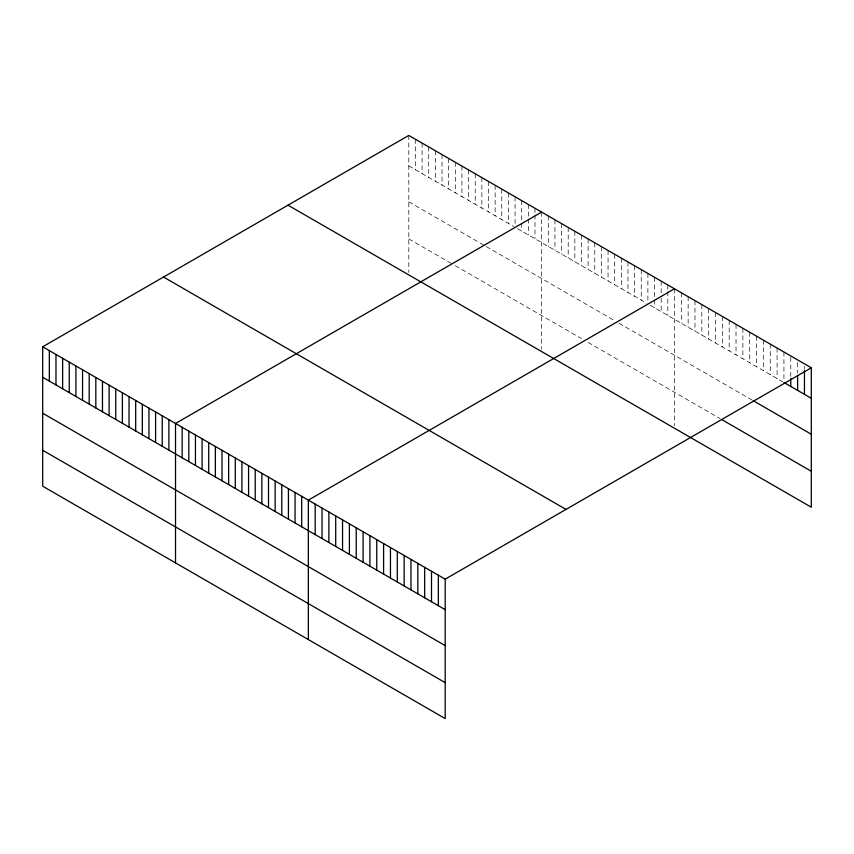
<?xml version="1.0" encoding="UTF-8"?>
<svg xmlns="http://www.w3.org/2000/svg" width="854" height="854" viewBox="0 0 854 854"><rect width="100%" height="100%" fill="white"/><g stroke="black" fill="none" stroke-linecap="round" stroke-linejoin="round"><path stroke-width="0.64" stroke-dasharray="4.27 3.2" d="M408.81 165.911L513.959 226.62M517.278 228.53L646.788 303.298M650.107 305.22L782.787 381.823M408.81 201.854L485.179 245.941M486.289 246.582L614.688 320.709M619.107 323.271L752 399.992M408.81 238.885L453.079 264.452M455.299 265.722L581.478 338.579M588.118 342.411L720.071 418.588M804.457 366.494L804.457 369.141M797.615 362.544L797.615 373.145M790.772 357.271L790.772 378.482M783.929 351.997L783.929 381.151M777.087 348.048L777.087 378.536M770.244 344.087L770.244 374.575M763.401 340.138L763.401 370.625M756.559 336.188L756.559 366.676M749.716 332.238L749.716 362.726M742.873 328.288L742.873 358.776M736.031 324.339L736.031 354.826M729.188 320.389L729.188 350.877M722.345 316.439L722.345 346.927M715.503 312.489L715.503 342.977M708.66 308.54L708.66 339.027M701.828 304.59L701.828 335.078M694.985 300.64L694.985 331.128M688.143 296.69L688.143 327.178M681.3 292.741L681.3 323.228M674.457 288.791L674.457 425.804M667.817 284.948L667.817 290.253M667.817 291.577L667.817 315.436M661.167 281.115L661.167 293.05M661.167 298.356L661.167 311.603M654.527 277.283L654.527 298.494M654.527 299.818L654.527 307.771M647.887 273.451L647.887 302.615M641.247 269.618L641.247 300.106M634.607 265.786L634.607 296.274M627.968 261.943L627.968 292.431M621.328 258.111L621.328 288.599M614.688 254.278L614.688 284.766M608.048 250.446L608.048 280.934M601.397 246.614L601.397 277.102M594.758 242.782L594.758 273.269M588.118 238.939L588.118 269.426M581.478 235.106L581.478 265.594M574.838 231.274L574.838 261.762M568.198 227.442L568.198 257.929M561.558 223.609L561.558 254.097M554.919 219.777L554.919 250.265M548.268 215.934L548.268 246.422M541.628 212.102L541.628 349.126M534.988 208.269L534.988 213.575M534.988 214.898L534.988 238.757M528.348 204.437L528.348 217.695M528.348 219.019L528.348 234.925M521.709 200.605L521.709 221.805M521.709 223.14L521.709 231.092M515.069 196.762L515.069 224.602M508.429 192.929L508.429 223.417M501.789 189.097L501.789 219.585M495.149 185.265L495.149 215.752M488.499 181.432L488.499 211.92M481.859 177.6L481.859 208.088M475.219 173.757L475.219 204.245M468.579 169.925L468.579 200.412M461.939 166.092L461.939 196.58M455.299 162.26L455.299 192.748M448.66 158.428L448.66 188.915M442.02 154.595L442.02 185.083M435.38 150.752L435.38 181.24M428.729 146.92L428.729 177.408M422.089 143.088L422.089 173.575M415.45 139.255L415.45 169.743M408.81 135.423L408.81 272.437"/><path stroke-width="1.28" d="M42.7 346.788L445.19 579.161L445.19 718.577L42.7 486.204L42.7 346.788L408.81 135.423L811.3 367.796L811.3 507.212L287.99 205.173M541.628 212.102L175.518 423.477L175.518 562.893M674.457 288.791L308.347 500.156L308.347 639.571M445.19 579.161L811.3 367.796M783.929 382.485L811.3 398.284M753.143 400.654L811.3 434.227M722.345 419.912L811.3 471.259M163.52 277.038L566.01 509.411M42.7 377.276L445.19 609.649M42.7 413.229L445.19 645.603M42.7 450.261L445.19 682.634M804.457 370.476L804.457 394.334M797.615 375.803L797.615 390.385M790.772 378.482L790.772 386.435M438.348 575.212L438.348 605.699M431.505 571.262L431.505 601.75M424.662 567.312L424.662 597.8M417.819 563.362L417.819 593.85M410.977 559.413L410.977 589.9M404.134 555.463L404.134 585.951M397.291 551.513L397.291 582.001M390.449 547.563L390.449 578.051M383.606 543.614L383.606 574.101M376.763 539.664L376.763 570.152M369.921 535.714L369.921 566.202M363.078 531.764L363.078 562.252M356.235 527.815L356.235 558.302M349.393 523.865L349.393 554.353M342.55 519.915L342.55 550.403M335.707 515.965L335.707 546.453M328.875 512.005L328.875 542.493M322.033 508.055L322.033 538.543M315.19 504.106L315.19 534.593M301.697 496.323L301.697 526.811M295.057 492.491L295.057 522.979M288.417 488.659L288.417 519.147M281.777 484.826L281.777 515.314M275.137 480.983L275.137 511.471M268.498 477.151L268.498 507.639M261.858 473.319L261.858 503.807M255.218 469.486L255.218 499.974M248.578 465.654L248.578 496.142M241.928 461.822L241.928 492.31M235.288 457.979L235.288 488.467M228.648 454.147L228.648 484.634M222.008 450.314L222.008 480.802M215.368 446.482L215.368 476.97M208.728 442.65L208.728 473.137M202.088 438.817L202.088 469.305M195.449 434.974L195.449 465.462M188.809 431.142L188.809 461.63M182.158 427.31L182.158 457.797M168.878 419.645L168.878 450.133M162.239 415.802L162.239 446.29M155.599 411.97L155.599 442.457M148.959 408.137L148.959 438.625M142.319 404.305L142.319 434.793M135.679 400.473L135.679 430.96M129.029 396.64L129.029 427.128M122.389 392.797L122.389 423.285M115.749 388.965L115.749 419.453M109.109 385.133L109.109 415.62M102.469 381.3L102.469 411.788M95.829 377.468L95.829 407.956M89.19 373.636L89.19 404.123M82.55 369.793L82.55 400.28M75.91 365.96L75.91 396.448M69.259 362.128L69.259 392.616M62.62 358.296L62.62 388.783M55.98 354.463L55.98 384.951M49.34 350.62L49.34 381.108"/></g></svg>
